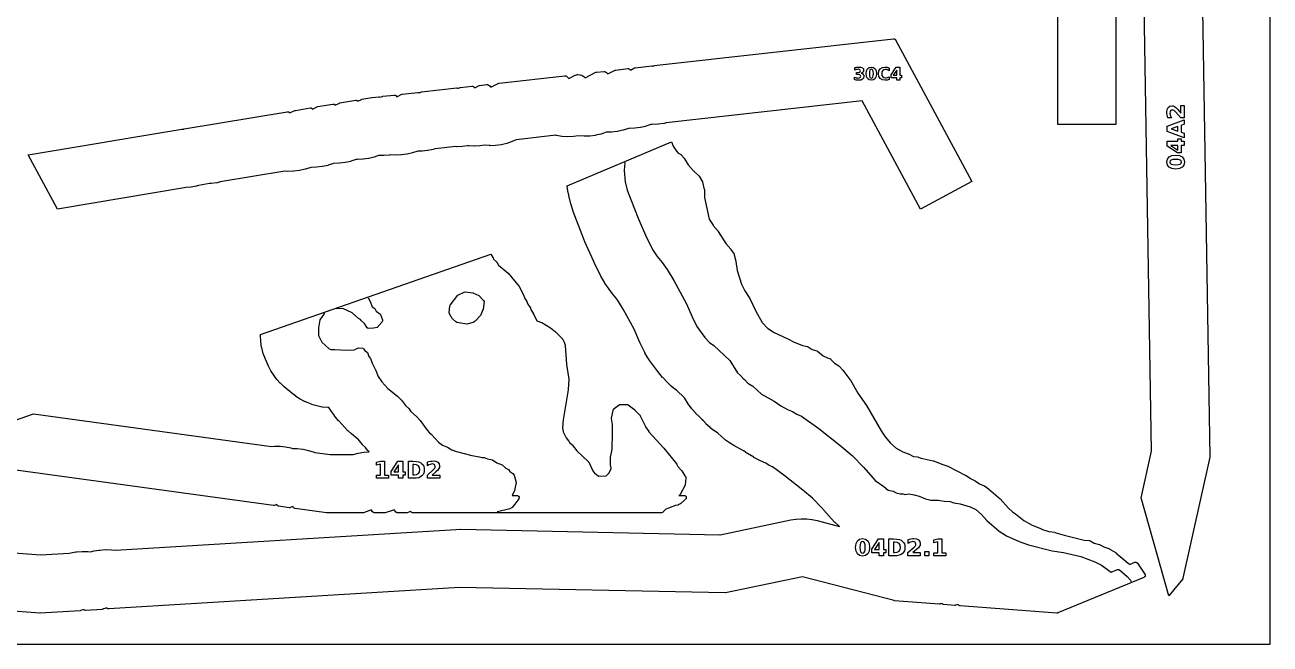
# Model space of a CAD drawing. Header units: millimetres. Extents: x 0 to 841, y 0 to 594.
# Drawn here: x 412.9 to 841, y 0 to 212.9 of the extents above; entities that cross this region are included whole.
import ezdxf

# ---------------------------------------------------------------- set-up
doc = ezdxf.new("R2010")
doc.units = ezdxf.units.MM
for name, color, linetype in [('CUT', 1, 'Continuous'), ('ENGRAVE', 5, 'Continuous'), ('SHEET_EDGE_DO_NOT_CUT', 8, 'Continuous')]:
    doc.layers.add(name, color=color, linetype=linetype)

msp = doc.modelspace()

# ---------------------------------------------------------------- linework, layer by layer
at = {"layer": 'CUT'}
for points in [[(788, 435.02), (788, 178.62), (768, 178.62), (768, 422.05)], [(315.51, 38.43), (418.22, 30.67), (418.25, 30.67), (428.07, 31.27), (428.09, 31.28), (428.11, 31.28), (428.14, 31.29), (430.45, 31.71), (430.48, 31.71), (430.77, 31.75), (430.79, 31.75), (432.63, 31.88), (432.68, 31.89), (434.51, 31.85), (434.56, 31.84), (435.46, 31.74), (435.47, 31.74), (435.49, 31.74), (436.69, 32.04), (436.73, 32.05), (438.33, 32.31), (438.35, 32.31), (438.65, 32.35), (438.68, 32.35), (440.65, 32.49), (440.7, 32.49), (442.66, 32.43), (442.71, 32.42), (443.99, 32.26), (444, 32.25), (444.01, 32.25), (561.06, 39.45), (561.08, 39.45), (562.71, 39.48), (562.73, 39.48), (651.86, 37.62), (651.88, 37.62), (651.89, 37.62), (676.19, 42.68), (676.21, 42.68), (677.99, 42.97), (678.04, 42.97), (679.82, 43.09), (679.87, 43.09), (681.66, 43.05), (681.7, 43.05), (683.48, 42.84), (683.52, 42.83), (685.29, 42.46), (685.31, 42.45), (692.99, 40.46), (693, 40.46), (692.99, 40.47), (692.68, 40.7), (692.64, 40.73), (691.42, 41.81), (691.39, 41.84), (690.25, 43.03), (690.24, 43.05), (686.76, 47), (686.75, 47.02), (683.65, 50.13), (683.64, 50.15), (680.36, 52.97), (680.35, 52.97), (673.84, 58.07), (673.83, 58.08), (669.87, 60.93), (669.86, 60.93), (669.85, 60.94), (668.84, 61.44), (668.8, 61.46), (667.6, 62.16), (667.58, 62.17), (665.82, 62.99), (665.8, 63), (663.52, 64.2), (663.49, 64.22), (661.3, 65.56), (661.27, 65.58), (660.02, 66.47), (659.99, 66.48), (656.68, 68.25), (656.66, 68.27), (655.18, 69.15), (655.14, 69.17), (653.75, 70.17), (653.71, 70.2), (652.41, 71.32), (652.39, 71.34), (651.1, 72.55), (651.1, 72.56), (651.09, 72.56), (649.96, 73.28), (649.92, 73.31), (648.5, 74.4), (648.47, 74.43), (647.16, 75.65), (647.13, 75.68), (646.18, 76.74), (646.16, 76.76), (645.72, 77.15), (645.69, 77.19), (644.78, 78.18), (644.76, 78.2), (643.57, 79.3), (643.53, 79.34), (642.17, 80.89), (642.14, 80.93), (640.94, 82.63), (640.92, 82.65), (639.66, 84.66), (639.66, 84.67), (639.65, 84.68), (636.92, 87.26), (636.9, 87.28), (636.38, 87.67), (636.36, 87.68), (635.06, 88.73), (635.03, 88.76), (633.82, 89.92), (633.81, 89.94), (632.18, 91.64), (632.16, 91.67), (630.49, 93.68), (630.47, 93.7), (627.79, 97.38), (627.78, 97.4), (626.89, 98.74), (626.87, 98.77), (626.09, 100.19), (626.08, 100.2), (624.43, 103.5), (624.42, 103.51), (623.95, 104.51), (623.95, 104.53), (622.33, 108.27), (622.32, 108.29), (618.62, 115.12), (618.62, 115.13), (617.01, 117.8), (617, 117.81), (616.21, 118.9), (616.2, 118.92), (614.97, 120.39), (614.95, 120.41), (613.74, 122.02), (613.73, 122.04), (612.31, 124.13), (612.29, 124.16), (610.93, 126.49), (610.92, 126.52), (608.72, 130.98), (608.71, 130.99), (608.36, 131.74), (608.36, 131.75), (605.45, 138.34), (605.44, 138.35), (605.1, 139.17), (605.1, 139.18), (601.36, 148.78), (601.35, 148.81), (600.55, 151.38), (600.54, 151.41), (599.85, 154.28), (599.85, 154.3), (599.55, 155.79), (599.54, 155.83), (599.36, 157.34), (599.36, 157.36), (599.34, 157.6), (635.25, 172.67), (635.77, 171.25), (635.77, 171.25), (635.78, 171.23), (635.78, 171.22), (636.92, 169.44), (636.93, 169.43), (636.94, 169.42), (637.54, 168.81), (637.55, 168.8), (637.56, 168.8), (638.4, 168.37), (638.44, 168.35), (638.48, 168.32), (638.52, 168.29), (638.55, 168.25), (639.65, 166.96), (639.68, 166.92), (639.7, 166.89), (640.95, 164.8), (640.96, 164.79), (640.97, 164.78), (642.69, 162.85), (642.7, 162.84), (644.65, 160.97), (644.68, 160.93), (644.71, 160.89), (644.74, 160.85), (645.83, 158.9), (645.85, 158.86), (645.86, 158.82), (645.87, 158.78), (646.48, 156.34), (646.49, 156.29), (646.5, 156.24), (646.59, 153.61), (646.59, 153.6), (646.59, 153.59), (648.1, 146.13), (648.1, 146.12), (648.11, 146.11), (649.48, 143.98), (649.5, 143.95), (651.19, 141.97), (651.23, 141.91), (653.87, 137.74), (653.89, 137.71), (655.56, 135.77), (655.59, 135.72), (656.72, 134.04), (656.75, 133.99), (656.77, 133.93), (656.79, 133.88), (657.35, 131.63), (657.36, 131.58), (657.78, 128.5), (657.79, 128.49), (657.79, 128.48), (659.3, 123.72), (659.31, 123.71), (659.31, 123.7), (660.44, 121.47), (660.45, 121.44), (662.12, 118.84), (662.15, 118.78), (664.14, 114.52), (664.15, 114.51), (666.37, 110.6), (666.38, 110.59), (666.38, 110.58), (668.35, 108.54), (668.36, 108.53), (668.38, 108.53), (670.3, 107.24), (670.31, 107.24), (670.32, 107.23), (675.43, 104.87), (675.47, 104.85), (677.13, 103.89), (677.14, 103.88), (677.15, 103.88), (680.24, 102.7), (680.27, 102.69), (681.99, 102.3), (682.03, 102.29), (682.07, 102.27), (682.11, 102.25), (682.15, 102.23), (683.51, 101.34), (683.52, 101.34), (683.53, 101.33), (685.19, 100.82), (685.23, 100.81), (685.28, 100.78), (685.32, 100.76), (685.36, 100.73), (687.29, 99.09), (687.29, 99.08), (687.31, 99.07), (689.07, 98.27), (689.1, 98.26), (689.82, 98.03), (689.87, 98.01), (689.91, 97.99), (689.96, 97.96), (690, 97.93), (690.03, 97.9), (691.21, 96.64), (691.23, 96.63), (691.24, 96.62), (692.7, 95.66), (692.75, 95.62), (692.79, 95.58), (694.06, 94.21), (694.09, 94.18), (696.57, 90.99), (696.61, 90.93), (699.29, 86.3), (699.3, 86.28), (702.24, 82.07), (702.27, 82.04), (707.28, 73.37), (707.28, 73.36), (708.67, 71.27), (708.69, 71.24), (710.49, 69.11), (710.52, 69.08), (712.41, 67.39), (712.42, 67.38), (712.43, 67.37), (714.71, 66.06), (714.72, 66.05), (714.73, 66.05), (716.57, 65.42), (716.63, 65.39), (718.44, 64.49), (718.45, 64.49), (718.46, 64.49), (719.94, 64.33), (719.98, 64.32), (720.02, 64.31), (720.06, 64.3), (721.03, 63.94), (721.06, 63.93), (725.2, 63.04), (725.24, 63.03), (725.28, 63.02), (728.49, 61.71), (728.51, 61.7), (730.17, 61.19), (730.21, 61.18), (730.25, 61.16), (736.45, 57.96), (736.5, 57.93), (738, 56.91), (738.01, 56.91), (738.02, 56.9), (739.58, 56.18), (739.61, 56.16), (739.65, 56.13), (741.09, 55.13), (741.1, 55.13), (741.11, 55.12), (742.67, 54.43), (742.72, 54.41), (742.76, 54.38), (744.15, 53.39), (744.19, 53.36), (748.19, 49.93), (748.23, 49.89), (751.04, 46.79), (751.05, 46.78), (752.43, 45.49), (752.44, 45.48), (752.45, 45.47), (753.47, 44.81), (753.51, 44.77), (756.34, 42.45), (756.35, 42.44), (756.36, 42.44), (759.17, 40.94), (759.2, 40.93), (762.41, 39.58), (762.43, 39.57), (764.95, 38.75), (764.96, 38.75), (764.97, 38.74), (766.94, 38.44), (766.98, 38.43), (767.02, 38.42), (770.15, 37.4), (770.17, 37.4), (777.06, 35.72), (777.08, 35.72), (777.09, 35.72), (778.88, 35.61), (778.93, 35.61), (778.97, 35.6), (779.02, 35.58), (779.06, 35.56), (779.1, 35.54), (780.5, 34.73), (780.51, 34.73), (780.52, 34.72), (782.26, 34.25), (782.3, 34.23), (782.34, 34.21), (783.83, 33.49), (783.86, 33.48), (785.61, 32.84), (785.66, 32.82), (785.7, 32.8), (788.07, 31.33), (788.13, 31.29), (792.26, 27.84), (792.3, 27.8), (792.33, 27.76), (792.62, 27.38), (792.63, 27.37), (792.64, 27.38), (794.44, 28.12), (794.48, 28.13), (794.53, 28.14), (794.58, 28.15), (794.69, 28.16), (794.74, 28.17), (794.79, 28.16), (794.84, 28.16), (794.89, 28.15), (794.96, 28.12), (795.01, 28.11), (795.06, 28.08), (795.11, 28.05), (795.15, 28.02), (795.29, 27.9), (795.34, 27.85), (795.37, 27.81), (797.99, 24.04), (798.02, 24), (798.04, 23.96), (798.06, 23.91), (798.07, 23.87), (798.09, 23.77), (798.1, 23.72), (798.11, 23.67), (798.1, 23.62), (798.1, 23.57), (798.08, 23.48), (798.07, 23.43), (798.05, 23.38), (798.03, 23.34), (798.01, 23.29), (797.96, 23.21), (797.93, 23.17), (797.89, 23.14), (797.86, 23.1), (797.82, 23.07), (797.7, 22.99), (797.65, 22.96), (797.61, 22.94), (768.03, 10.7), (767.98, 10.68), (767.94, 10.67), (767.78, 10.64), (767.73, 10.63), (767.69, 10.63), (767.64, 10.63), (734.42, 13.18), (734.38, 13.19), (734.33, 13.2), (734.28, 13.21), (734.09, 13.29), (734.04, 13.31), (733.99, 13.33), (733.95, 13.37), (733.91, 13.4), (733.87, 13.44), (733.7, 13.65), (733.7, 13.66), (733.68, 13.66), (732.97, 13.37), (732.92, 13.36), (732.88, 13.35), (732.84, 13.34), (732.68, 13.32), (732.63, 13.32), (732.58, 13.32), (728.74, 13.62), (728.68, 13.63), (728.63, 13.64), (728.58, 13.66), (728.44, 13.72), (728.4, 13.74), (728.36, 13.76), (728.32, 13.79), (728.29, 13.82), (728.26, 13.85), (728.13, 14), (728.12, 14.01), (728.11, 14.01), (727.57, 13.79), (727.52, 13.77), (727.48, 13.76), (727.44, 13.76), (727.27, 13.74), (727.23, 13.74), (727.18, 13.74), (711.83, 14.92), (711.78, 14.93), (711.74, 14.94), (680.29, 23.1), (680.28, 23.1), (680.26, 23.1), (653.79, 17.58), (653.73, 17.58), (653.67, 17.57), (562.31, 19.49), (562.29, 19.49), (441.78, 12.08), (441.72, 12.08), (441.66, 12.09), (441.5, 12.12), (441.45, 12.13), (441.4, 12.15), (441.35, 12.17), (441.31, 12.2), (441.26, 12.23), (441.04, 12.42), (441.03, 12.43), (441.02, 12.43), (440.72, 12.4), (440.71, 12.39), (440.7, 12.39), (439.59, 11.97), (439.54, 11.95), (439.49, 11.94), (439.44, 11.94), (433.8, 11.59), (433.75, 11.59), (433.7, 11.59), (433.56, 11.61), (433.51, 11.62), (433.47, 11.63), (433.43, 11.65), (433.39, 11.67), (433.35, 11.69), (433.16, 11.82), (433.15, 11.83), (433.14, 11.83), (432.84, 11.8), (432.83, 11.79), (432.82, 11.79), (432.03, 11.5), (431.98, 11.49), (431.94, 11.48), (431.89, 11.47), (418.13, 10.63), (418.06, 10.63), (287.74, 20.47)], [(361.55, 60.18), (415.91, 79.17), (497.66, 67.91), (497.68, 67.91), (497.69, 67.91), (498.68, 68.01), (498.73, 68.01), (500.58, 68.01), (500.63, 68.01), (502.47, 67.83), (502.52, 67.82), (504.34, 67.47), (504.38, 67.46), (504.91, 67.3), (504.92, 67.3), (504.93, 67.3), (506.48, 67.27), (506.53, 67.27), (508.47, 67.04), (508.52, 67.03), (510.41, 66.61), (510.46, 66.6), (512.31, 65.99), (512.36, 65.97), (512.61, 65.86), (512.62, 65.86), (512.63, 65.86), (517.87, 65.13), (517.9, 65.13), (520.11, 65.13), (520.14, 65.13), (521.04, 65.21), (521.09, 65.21), (523, 65.19), (523.05, 65.18), (523.55, 65.13), (523.57, 65.13), (525.73, 65.13), (525.74, 65.13), (525.75, 65.13), (527.47, 65.62), (527.52, 65.64), (529.41, 65.98), (529.46, 65.99), (531.21, 66.14), (531.22, 66.14), (531.21, 66.15), (530.62, 66.73), (530.58, 66.78), (529.97, 67.56), (529.95, 67.58), (528.99, 68.55), (528.96, 68.58), (527.92, 69.83), (527.9, 69.84), (527.44, 70.45), (527.43, 70.46), (527.41, 70.47), (525.16, 72.29), (525.15, 72.3), (523.99, 73.31), (523.96, 73.34), (522.88, 74.44), (522.86, 74.46), (520.78, 76.76), (520.76, 76.78), (519.36, 78.52), (519.34, 78.54), (518.07, 80.32), (518.06, 80.33), (517.43, 81.3), (517.42, 81.31), (517.41, 81.31), (517.07, 81.31), (517.02, 81.31), (515.16, 81.5), (515.11, 81.51), (513.28, 81.88), (513.24, 81.89), (511.45, 82.43), (511.4, 82.44), (509.66, 83.16), (509.64, 83.17), (509.09, 83.43), (509.07, 83.44), (507.54, 84.23), (507.5, 84.25), (506.06, 85.18), (506.02, 85.2), (504.66, 86.25), (504.64, 86.27), (502.05, 88.45), (502.04, 88.46), (500.74, 89.66), (500.71, 89.69), (499.53, 90.99), (499.51, 91.02), (498.45, 92.42), (498.43, 92.45), (497.5, 93.94), (497.48, 93.98), (496.69, 95.55), (496.68, 95.57), (495.63, 97.92), (495.62, 97.94), (494.87, 99.88), (494.85, 99.93), (494.31, 101.93), (494.3, 101.98), (493.98, 104.02), (493.98, 104.07), (493.87, 106.15), (493.87, 106.17), (493.87, 106.41), (573.13, 134.1), (573.81, 132.94), (573.81, 132.94), (573.83, 132.91), (573.85, 132.87), (573.86, 132.83), (574.01, 132.34), (574.01, 132.33), (574.02, 132.32), (575.02, 131.43), (575.05, 131.4), (575.08, 131.36), (575.11, 131.32), (575.73, 130.3), (575.74, 130.29), (575.75, 130.28), (579.07, 127.48), (579.1, 127.45), (579.13, 127.41), (582.78, 122.98), (582.81, 122.94), (582.84, 122.89), (584.28, 120.11), (584.3, 120.06), (584.75, 118.84), (584.76, 118.83), (584.77, 118.81), (585.44, 117.82), (585.47, 117.78), (585.49, 117.74), (585.51, 117.7), (585.77, 116.88), (585.78, 116.87), (585.79, 116.86), (586.65, 115.77), (586.68, 115.73), (586.7, 115.68), (586.72, 115.64), (586.74, 115.59), (586.75, 115.54), (586.84, 115.01), (586.84, 115), (586.85, 114.99), (587.89, 113.33), (587.92, 113.27), (588.88, 111.12), (588.89, 111.11), (588.9, 111.1), (590.56, 110.58), (590.6, 110.56), (590.64, 110.54), (590.68, 110.52), (593.55, 108.71), (593.59, 108.68), (594.71, 107.79), (594.72, 107.79), (594.72, 107.78), (595.08, 107.63), (595.12, 107.61), (595.16, 107.58), (595.19, 107.55), (595.23, 107.52), (597.62, 105.05), (597.65, 105.01), (597.68, 104.97), (597.71, 104.92), (598.25, 103.83), (598.27, 103.79), (598.28, 103.75), (598.59, 102.72), (598.6, 102.67), (598.61, 102.62), (599.08, 96.1), (599.08, 96.08), (599.88, 91.11), (599.88, 91.06), (599.88, 91.01), (599.72, 87.48), (599.71, 87.41), (597.91, 77.16), (597.91, 77.13), (597.72, 74.44), (597.72, 74.43), (597.72, 74.42), (597.99, 73.03), (598, 73.01), (598, 73), (598.95, 70.97), (598.95, 70.96), (598.96, 70.95), (599.82, 69.94), (599.85, 69.91), (599.87, 69.88), (599.89, 69.84), (600.14, 69.34), (600.14, 69.33), (600.15, 69.32), (600.99, 68.63), (601.03, 68.6), (601.05, 68.57), (601.08, 68.54), (602.66, 66.42), (602.66, 66.41), (602.67, 66.4), (606.64, 62.66), (606.67, 62.63), (606.7, 62.59), (606.72, 62.55), (606.74, 62.52), (608.18, 59.56), (608.19, 59.55), (608.19, 59.54), (608.78, 58.78), (608.79, 58.77), (608.8, 58.76), (610.11, 57.75), (610.12, 57.74), (610.13, 57.74), (612.72, 57.86), (612.73, 57.86), (612.74, 57.87), (613.8, 58.84), (613.81, 58.85), (613.81, 58.86), (614.47, 60.42), (614.48, 60.43), (614.48, 60.44), (614.24, 61.6), (614.23, 61.64), (614.23, 61.69), (614.18, 64.17), (614.18, 64.22), (614.19, 64.26), (614.2, 64.3), (614.84, 66.94), (614.84, 66.96), (614.85, 66.97), (614.93, 72.47), (614.93, 72.48), (614.89, 75.48), (614.89, 75.49), (614.89, 75.5), (614.54, 77.53), (614.53, 77.58), (614.53, 77.63), (614.53, 77.67), (614.54, 77.72), (615.1, 80.37), (615.12, 80.43), (615.14, 80.48), (615.16, 80.53), (615.33, 80.81), (615.36, 80.85), (615.39, 80.88), (615.42, 80.92), (615.46, 80.95), (617.24, 82.27), (617.28, 82.3), (617.33, 82.33), (617.38, 82.35), (617.43, 82.36), (617.48, 82.37), (617.53, 82.37), (619.86, 82.39), (619.9, 82.39), (619.95, 82.38), (619.99, 82.38), (620.16, 82.33), (620.21, 82.32), (620.26, 82.3), (620.3, 82.27), (620.34, 82.24), (622.57, 80.51), (622.61, 80.47), (624.23, 78.85), (624.27, 78.81), (624.3, 78.77), (624.32, 78.72), (626.29, 74.78), (626.3, 74.75), (627.44, 73.05), (627.45, 73.04), (627.45, 73.03), (632.59, 67.41), (632.62, 67.38), (637.01, 61.81), (637.04, 61.76), (637.07, 61.71), (637.37, 61.08), (637.38, 61.07), (637.39, 61.06), (638.69, 59.68), (638.73, 59.64), (638.76, 59.59), (639.74, 57.86), (639.75, 57.85), (639.76, 57.84), (639.99, 57.61), (640.02, 57.57), (640.05, 57.54), (640.07, 57.5), (640.09, 57.45), (640.11, 57.41), (640.12, 57.36), (640.17, 57.15), (640.17, 57.1), (640.18, 57.05), (640.17, 57), (639.95, 54.78), (639.94, 54.73), (639.93, 54.68), (639.91, 54.64), (639.89, 54.59), (638.27, 51.62), (638.25, 51.57), (638.21, 51.53), (638.17, 51.49), (637.79, 51.13), (637.78, 51.13), (637.79, 51.13), (639.65, 51.1), (639.7, 51.09), (639.75, 51.09), (639.79, 51.07), (639.83, 51.06), (639.88, 51.04), (639.94, 51.01), (639.98, 50.98), (640.02, 50.95), (640.06, 50.92), (640.09, 50.89), (640.12, 50.85), (640.16, 50.8), (640.18, 50.76), (640.21, 50.71), (640.22, 50.66), (640.24, 50.61), (640.28, 50.39), (640.28, 50.34), (640.28, 50.28), (640.28, 50.23), (640.27, 50.18), (640.25, 50.13), (640.23, 50.07), (640.21, 50.03), (640.19, 49.99), (640.17, 49.95), (640.14, 49.92), (639.98, 49.72), (639.95, 49.69), (639.92, 49.66), (638.25, 48.27), (638.22, 48.24), (638.18, 48.22), (637.55, 47.85), (637.51, 47.83), (637.46, 47.81), (637.41, 47.8), (636.63, 47.62), (636.6, 47.61), (633.28, 46.39), (633.27, 46.38), (633.26, 46.38), (632.28, 45.38), (632.25, 45.35), (632.21, 45.32), (632.17, 45.3), (632.13, 45.28), (632.09, 45.26), (631.8, 45.16), (631.76, 45.14), (631.72, 45.13), (631.67, 45.13), (631.63, 45.13), (546.27, 45.13), (546.23, 45.13), (546.18, 45.13), (546.13, 45.15), (545.93, 45.21), (545.88, 45.22), (545.84, 45.24), (545.8, 45.27), (545.76, 45.29), (545.73, 45.32), (545.69, 45.36), (545.54, 45.54), (545.53, 45.54), (545.52, 45.54), (544.3, 45.15), (544.25, 45.14), (544.2, 45.13), (544.15, 45.13), (541.06, 45.13), (541.01, 45.13), (540.96, 45.13), (540.82, 45.16), (540.77, 45.18), (540.73, 45.19), (540.68, 45.21), (540.64, 45.24), (540.54, 45.31), (540.5, 45.34), (540.46, 45.37), (540.43, 45.41), (540.16, 45.75), (540.13, 45.8), (540.11, 45.84), (539.94, 46.19), (539.93, 46.2), (539.92, 46.2), (536.76, 45.15), (536.71, 45.14), (536.66, 45.13), (536.6, 45.13), (533.06, 45.14), (533.01, 45.14), (532.95, 45.15), (532.9, 45.16), (532.85, 45.18), (532.81, 45.21), (532.61, 45.32), (532.57, 45.35), (532.53, 45.38), (532.49, 45.42), (532.46, 45.46), (532.43, 45.51), (532.1, 46.1), (532.09, 46.11), (532.08, 46.11), (529.29, 45.16), (529.24, 45.14), (529.18, 45.13), (529.13, 45.13), (516.63, 45.13), (516.56, 45.13), (505.87, 46.6), (505.81, 46.61), (505.76, 46.62), (505.71, 46.65), (505.48, 46.76), (505.44, 46.79), (505.4, 46.81), (505.36, 46.84), (505.33, 46.88), (505.3, 46.92), (505.27, 46.96), (505.11, 47.24), (505.11, 47.25), (505.1, 47.25), (504.13, 46.92), (504.09, 46.91), (504.04, 46.9), (504, 46.89), (503.84, 46.88), (503.79, 46.88), (503.74, 46.89), (500.22, 47.38), (500.17, 47.39), (500.13, 47.4), (500.09, 47.42), (500.04, 47.44), (499.88, 47.53), (499.83, 47.56), (499.79, 47.59), (499.76, 47.63), (499.72, 47.67), (499.69, 47.71), (499.56, 47.93), (499.56, 47.94), (499.55, 47.94), (498.73, 47.66), (498.69, 47.65), (498.64, 47.64), (498.6, 47.64), (498.43, 47.63), (498.39, 47.63), (498.34, 47.63), (387.09, 62.95)]]:
    msp.add_lwpolyline(points, dxfattribs=at)
for points in [[(820.3, 64.35), (820.3, 64.29), (820.29, 64.23), (811.05, 22.62), (811.04, 22.57), (811.02, 22.53), (811, 22.49), (810.98, 22.45), (810.95, 22.41), (806.17, 16.57), (796.71, 50.27), (800.27, 66.31), (800.27, 66.32), (800.27, 66.34), (796.71, 282.48), (816.62, 288.07), (820.3, 64.35)], [(466.91, 177), (466.96, 177), (467.01, 177), (467.26, 176.99), (467.28, 176.99), (467.29, 176.99), (467.54, 177.09), (467.59, 177.11), (467.64, 177.12), (503.1, 183.04), (503.14, 183.05), (503.18, 183.05), (503.23, 183.05), (503.27, 183.04), (503.52, 183), (503.57, 182.99), (503.61, 182.97), (503.65, 182.95), (503.69, 182.93), (503.73, 182.91), (503.77, 182.88), (503.8, 182.84), (504.02, 182.6), (504.03, 182.59), (504.04, 182.6), (505.75, 183.46), (505.8, 183.49), (505.85, 183.5), (505.89, 183.51), (510.99, 184.36), (511.04, 184.37), (511.09, 184.37), (511.14, 184.36), (511.18, 184.35), (511.37, 184.31), (511.41, 184.3), (511.46, 184.28), (511.5, 184.26), (511.54, 184.23), (511.58, 184.2), (511.62, 184.17), (511.81, 183.96), (511.82, 183.95), (511.83, 183.96), (513.38, 184.74), (513.43, 184.76), (513.48, 184.78), (513.53, 184.79), (518.81, 185.67), (518.86, 185.67), (518.91, 185.67), (518.96, 185.67), (519.01, 185.66), (519.2, 185.62), (519.25, 185.6), (519.29, 185.59), (519.33, 185.57), (519.37, 185.54), (519.41, 185.51), (519.44, 185.48), (519.6, 185.32), (519.61, 185.31), (519.62, 185.32), (521.02, 186.02), (521.07, 186.04), (521.11, 186.05), (521.16, 186.06), (526.65, 186.98), (526.7, 186.98), (526.76, 186.98), (526.81, 186.98), (526.95, 186.95), (527, 186.94), (527.05, 186.93), (527.1, 186.91), (527.14, 186.88), (527.18, 186.85), (527.39, 186.68), (527.4, 186.67), (527.41, 186.67), (528.58, 187.28), (528.63, 187.3), (528.68, 187.31), (528.73, 187.32), (532.22, 187.91), (532.25, 187.92), (534.59, 188.18), (534.64, 188.18), (534.68, 188.18), (534.73, 188.17), (534.77, 188.16), (534.81, 188.15), (535.19, 188.02), (535.2, 188.02), (535.21, 188.02), (535.76, 188.28), (535.81, 188.3), (535.86, 188.32), (535.91, 188.33), (539.85, 188.77), (539.9, 188.77), (539.95, 188.77), (540, 188.76), (540.05, 188.75), (540.27, 188.68), (540.32, 188.66), (540.36, 188.64), (540.4, 188.62), (540.44, 188.59), (540.47, 188.56), (540.5, 188.53), (540.77, 188.2), (540.78, 188.19), (540.79, 188.2), (542.49, 189.04), (542.53, 189.06), (542.57, 189.07), (542.61, 189.08), (542.65, 189.09), (547.98, 189.69), (548.03, 189.7), (548.08, 189.69), (548.23, 189.68), (548.28, 189.68), (548.32, 189.67), (548.37, 189.65), (548.41, 189.63), (548.56, 189.56), (548.57, 189.55), (548.58, 189.56), (549.15, 189.8), (549.19, 189.82), (549.24, 189.83), (549.29, 189.84), (561.38, 191.21), (561.43, 191.21), (561.48, 191.21), (561.63, 191.19), (561.67, 191.19), (561.72, 191.18), (561.76, 191.16), (561.81, 191.15), (561.94, 191.08), (561.95, 191.07), (561.97, 191.08), (562.51, 191.31), (562.56, 191.33), (562.6, 191.34), (562.65, 191.35), (566.58, 191.79), (566.62, 191.8), (566.67, 191.8), (566.71, 191.79), (566.76, 191.78), (567.03, 191.71), (567.08, 191.7), (567.12, 191.68), (567.17, 191.65), (567.21, 191.62), (567.25, 191.59), (567.29, 191.55), (567.54, 191.25), (567.54, 191.25), (567.55, 191.25), (569.06, 192.03), (569.1, 192.05), (569.15, 192.06), (569.19, 192.07), (569.23, 192.08), (571.69, 192.37), (571.74, 192.37), (571.8, 192.37), (571.95, 192.36), (572, 192.35), (572.05, 192.34), (572.09, 192.32), (572.14, 192.3), (572.34, 192.2), (572.39, 192.17), (572.43, 192.14), (572.75, 191.88), (572.78, 191.85), (572.82, 191.81), (573.12, 191.44), (573.13, 191.43), (573.14, 191.43), (575.83, 192.81), (575.87, 192.83), (575.91, 192.84), (575.96, 192.85), (576, 192.86), (598.49, 195.4), (598.55, 195.4), (598.6, 195.4), (598.79, 195.38), (598.84, 195.37), (598.89, 195.36), (598.93, 195.34), (598.98, 195.32), (599.14, 195.23), (599.18, 195.2), (599.22, 195.17), (599.25, 195.14), (599.88, 194.48), (599.89, 194.48), (599.9, 194.48), (602.1, 195.62), (602.16, 195.64), (602.22, 195.66), (602.85, 195.81), (602.9, 195.82), (602.95, 195.83), (603, 195.83), (603.72, 195.77), (603.78, 195.76), (603.83, 195.75), (604.38, 195.57), (604.43, 195.56), (604.47, 195.54), (604.52, 195.51), (605.03, 195.16), (605.07, 195.13), (605.1, 195.1), (605.13, 195.07), (605.47, 194.66), (605.48, 194.65), (605.49, 194.66), (609.22, 196.58), (609.27, 196.6), (609.31, 196.61), (609.36, 196.62), (609.4, 196.63), (612.02, 196.89), (612.07, 196.9), (612.12, 196.89), (612.17, 196.89), (612.22, 196.87), (612.27, 196.86), (612.31, 196.83), (612.67, 196.63), (612.72, 196.6), (612.76, 196.57), (612.8, 196.53), (613.26, 196.02), (613.27, 196.01), (613.28, 196.02), (615.87, 197.33), (615.91, 197.35), (615.95, 197.37), (616, 197.38), (616.04, 197.38), (620.21, 197.85), (620.26, 197.85), (620.3, 197.85), (620.35, 197.85), (620.4, 197.84), (620.57, 197.79), (620.61, 197.78), (620.65, 197.76), (620.7, 197.73), (620.73, 197.71), (620.77, 197.68), (620.8, 197.65), (621.05, 197.38), (621.06, 197.37), (621.07, 197.38), (622.51, 198.09), (622.57, 198.11), (622.62, 198.12), (622.68, 198.13), (628.4, 198.78), (628.45, 198.78), (628.49, 198.78), (628.53, 198.78), (628.84, 198.73), (628.85, 198.73), (628.86, 198.74), (629.17, 198.85), (629.23, 198.87), (629.29, 198.88), (711.54, 208.14), (711.58, 208.14), (711.63, 208.14), (711.67, 208.14), (711.72, 208.13), (711.76, 208.11), (711.8, 208.1), (711.91, 208.05), (711.95, 208.03), (711.98, 208), (712.02, 207.98), (712.05, 207.95), (712.08, 207.91), (712.17, 207.81), (712.2, 207.77), (712.22, 207.73), (738.43, 159.03), (720.82, 149.56), (700.76, 186.82), (700.76, 186.83), (700.75, 186.83), (633.38, 179.22), (633.35, 179.21), (632.63, 179.03), (632.58, 179.02), (630.59, 178.74), (630.54, 178.74), (628.56, 178.67), (628.54, 178.67), (628.2, 178.63), (628.19, 178.63), (628.16, 178.62), (628.16, 178.62), (628.13, 178.61), (626.36, 178.03), (626.31, 178.01), (624.49, 177.61), (624.44, 177.6), (622.58, 177.37), (622.54, 177.36), (620.67, 177.31), (620.62, 177.31), (620.53, 177.32), (620.52, 177.32), (620.51, 177.31), (620.5, 177.31), (620.45, 177.29), (618.57, 176.67), (618.52, 176.66), (616.59, 176.23), (616.54, 176.22), (614.57, 175.99), (614.52, 175.99), (612.74, 175.96), (612.72, 175.96), (612.71, 175.96), (611, 175.37), (610.95, 175.36), (609.09, 174.92), (609.04, 174.91), (607.13, 174.66), (607.09, 174.66), (605.17, 174.59), (605.12, 174.59), (603.28, 174.71), (603.27, 174.71), (603.26, 174.71), (601.55, 174.48), (601.5, 174.48), (599.57, 174.42), (599.52, 174.42), (597.59, 174.54), (597.54, 174.55), (595.63, 174.87), (595.58, 174.88), (595.42, 174.92), (595.41, 174.92), (595.4, 174.92), (581.86, 173.39), (581.85, 173.39), (581.84, 173.39), (580.47, 172.77), (580.42, 172.75), (578.6, 172.13), (578.56, 172.12), (576.69, 171.68), (576.64, 171.68), (574.74, 171.43), (574.69, 171.42), (572.77, 171.36), (572.72, 171.37), (570.93, 171.49), (570.92, 171.49), (570.91, 171.48), (569.38, 171.27), (569.33, 171.26), (567.45, 171.18), (567.4, 171.18), (565.51, 171.28), (565.46, 171.29), (565.34, 171.31), (565.33, 171.31), (565.32, 171.31), (565.14, 171.27), (565.09, 171.26), (563.24, 171.05), (563.19, 171.05), (561.32, 171.02), (561.27, 171.02), (561.04, 171.04), (561.03, 171.04), (561.02, 171.04), (553.91, 170.23), (553.9, 170.23), (553.88, 170.23), (553.28, 170.05), (553.24, 170.04), (551.42, 169.69), (551.37, 169.69), (549.53, 169.51), (549.48, 169.51), (548.06, 169.51), (548.05, 169.51), (548.04, 169.5), (547.98, 169.48), (547.94, 169.46), (546.15, 168.87), (546.11, 168.86), (544.27, 168.44), (544.23, 168.43), (542.36, 168.19), (542.31, 168.19), (540.44, 168.13), (540.39, 168.13), (538.73, 168.24), (538.72, 168.24), (538.71, 168.24), (538.21, 168.14), (538.17, 168.13), (536.28, 167.94), (536.23, 167.94), (534.53, 167.93), (534.52, 167.93), (534.5, 167.93), (532.99, 167.41), (532.94, 167.39), (531.09, 166.95), (531.04, 166.94), (529.16, 166.68), (529.11, 166.68), (527.21, 166.6), (527.16, 166.6), (526.88, 166.62), (526.87, 166.62), (526.86, 166.62), (526.82, 166.6), (526.78, 166.58), (524.95, 165.98), (524.9, 165.96), (523.01, 165.54), (522.97, 165.53), (521.05, 165.3), (521, 165.3), (519.08, 165.25), (519.06, 165.25), (519.05, 165.25), (519.05, 165.25), (519, 165.23), (517.14, 164.61), (517.09, 164.6), (515.18, 164.18), (515.13, 164.17), (513.19, 163.94), (513.14, 163.93), (511.3, 163.9), (511.28, 163.9), (511.27, 163.89), (511.27, 163.89), (511.22, 163.87), (509.34, 163.25), (509.29, 163.24), (507.36, 162.81), (507.31, 162.8), (505.34, 162.57), (505.29, 162.57), (503.31, 162.54), (503.26, 162.54), (502.28, 162.63), (502.27, 162.63), (502.26, 162.63), (480.01, 158.91), (479.99, 158.9), (478.98, 158.64), (478.93, 158.63), (476.99, 158.34), (476.94, 158.34), (476.45, 158.31), (476.42, 158.31), (472.61, 157.67), (472.58, 157.66), (471.88, 157.46), (471.83, 157.45), (470.09, 157.12), (470.04, 157.12), (468.32, 156.95), (468.3, 156.95), (424.06, 149.56), (414.05, 168.16), (466.91, 177)]]:
    msp.add_lwpolyline(points, close=True, dxfattribs=at)
at = {"layer": 'ENGRAVE'}
for points in [[(700.46, 196.29), (700.85, 196.13), (701.14, 195.89), (701.31, 195.57), (701.37, 195.17), (701.24, 194.6), (700.87, 194.18), (700.26, 193.93), (699.42, 193.85), (699.08, 193.86), (698.74, 193.9), (698.4, 193.97), (698.07, 194.06), (698.07, 194.93), (698.39, 194.79), (698.7, 194.69), (699.01, 194.63), (699.31, 194.61), (699.71, 194.65), (700, 194.77), (700.18, 194.96), (700.24, 195.21), (700.18, 195.48), (699.99, 195.67), (699.69, 195.78), (699.27, 195.82), (698.82, 195.82), (698.82, 196.55), (699.29, 196.55), (699.67, 196.58), (699.93, 196.68), (700.08, 196.85), (700.14, 197.09), (700.08, 197.31), (699.93, 197.48), (699.69, 197.58), (699.36, 197.61), (699.09, 197.6), (698.81, 197.55), (698.53, 197.48), (698.26, 197.37), (698.26, 198.2), (698.59, 198.28), (698.92, 198.34), (699.24, 198.37), (699.56, 198.38), (700.31, 198.31), (700.84, 198.1), (701.16, 197.75), (701.26, 197.26), (701.21, 196.91), (701.06, 196.63), (700.81, 196.43), (700.46, 196.29)], [(705.73, 196.11), (705.61, 195.15), (705.26, 194.44), (704.7, 193.99), (703.93, 193.85), (703.17, 193.99), (702.6, 194.44), (702.25, 195.15), (702.13, 196.11), (702.25, 197.08), (702.6, 197.79), (703.17, 198.24), (703.93, 198.38), (704.7, 198.24), (705.26, 197.79), (705.61, 197.08), (705.73, 196.11)], [(704.6, 196.12), (704.56, 196.82), (704.45, 197.28), (704.24, 197.53), (703.93, 197.61), (703.62, 197.53), (703.41, 197.28), (703.3, 196.82), (703.26, 196.12), (703.3, 195.42), (703.41, 194.95), (703.62, 194.7), (703.93, 194.61), (704.24, 194.7), (704.45, 194.95), (704.56, 195.42), (704.6, 196.12)], [(710.04, 194.17), (709.72, 194.03), (709.39, 193.93), (709.05, 193.87), (708.69, 193.85), (707.71, 194), (706.96, 194.46), (706.48, 195.18), (706.32, 196.11), (706.48, 197.05), (706.96, 197.77), (707.71, 198.23), (708.69, 198.38), (709.05, 198.36), (709.39, 198.3), (709.72, 198.2), (710.04, 198.06), (710.04, 197.15), (709.73, 197.34), (709.42, 197.47), (709.11, 197.54), (708.78, 197.57), (708.24, 197.47), (707.83, 197.18), (707.57, 196.72), (707.48, 196.11), (707.57, 195.51), (707.83, 195.05), (708.24, 194.76), (708.78, 194.66), (709.11, 194.69), (709.42, 194.76), (709.73, 194.89), (710.04, 195.08), (710.04, 194.17)], [(712.44, 198.31), (713.7, 198.31), (713.7, 195.55), (714.32, 195.55), (714.32, 194.73), (713.7, 194.73), (713.7, 193.93), (712.63, 193.93), (712.63, 194.73), (710.69, 194.73), (710.69, 195.69), (712.44, 198.31)], [(712.63, 197.38), (711.39, 195.55), (712.63, 195.55), (712.63, 197.38)], [(810.36, 182.57), (810.36, 185.14), (811.46, 185.14), (811.46, 180.9), (810.36, 180.9), (808.48, 183.03), (808.22, 183.28), (807.97, 183.45), (807.72, 183.55), (807.46, 183.59), (807.09, 183.52), (806.8, 183.31), (806.62, 182.99), (806.55, 182.58), (806.59, 182.21), (806.7, 181.81), (806.89, 181.38), (807.15, 180.91), (805.87, 180.91), (805.72, 181.42), (805.61, 181.92), (805.55, 182.41), (805.53, 182.89), (805.64, 183.82), (805.99, 184.52), (806.54, 184.95), (807.27, 185.1), (807.73, 185.04), (808.16, 184.85), (808.64, 184.47), (809.26, 183.82), (810.36, 182.57)], [(810.4, 178.35), (810.4, 176), (811.46, 175.63), (811.46, 174.11), (805.63, 176.27), (805.63, 178.07), (811.46, 180.23), (811.46, 178.72), (810.4, 178.35)], [(809.32, 176.37), (809.32, 177.97), (807, 177.17), (809.32, 176.37)], [(805.63, 171.2), (805.63, 172.88), (809.31, 172.88), (809.31, 173.71), (810.4, 173.71), (810.4, 172.88), (811.46, 172.88), (811.46, 171.45), (810.4, 171.45), (810.4, 168.87), (809.11, 168.87), (805.63, 171.2)], [(806.87, 171.45), (809.31, 169.81), (809.31, 171.45), (806.87, 171.45)], [(808.55, 168.13), (809.84, 167.97), (810.79, 167.5), (811.38, 166.75), (811.58, 165.73), (811.38, 164.71), (810.79, 163.95), (809.84, 163.48), (808.55, 163.32), (807.27, 163.48), (806.31, 163.95), (805.72, 164.71), (805.53, 165.73), (805.72, 166.75), (806.31, 167.5), (807.27, 167.97), (808.55, 168.13)], [(808.54, 166.62), (807.61, 166.57), (807, 166.42), (806.67, 166.14), (806.55, 165.73), (806.67, 165.31), (807, 165.04), (807.61, 164.88), (808.54, 164.83), (809.48, 164.88), (810.1, 165.04), (810.44, 165.31), (810.55, 165.73), (810.44, 166.14), (810.1, 166.41), (809.48, 166.57), (808.54, 166.62)], [(533.8, 58.06), (535.13, 58.06), (535.13, 61.83), (533.77, 61.55), (533.77, 62.57), (535.12, 62.85), (536.55, 62.85), (536.55, 58.06), (537.88, 58.06), (537.88, 57.02), (533.8, 57.02), (533.8, 58.06)], [(541.12, 62.85), (542.8, 62.85), (542.8, 59.17), (543.63, 59.17), (543.63, 58.08), (542.8, 58.08), (542.8, 57.02), (541.37, 57.02), (541.37, 58.08), (538.79, 58.08), (538.79, 59.37), (541.12, 62.85)], [(541.37, 61.62), (539.73, 59.17), (541.37, 59.17), (541.37, 61.62)], [(544.73, 62.85), (546.32, 62.85), (547.48, 62.81), (548.29, 62.66), (548.9, 62.41), (549.41, 62.02), (549.77, 61.6), (550.02, 61.11), (550.17, 60.56), (550.22, 59.94), (550.17, 59.32), (550.02, 58.77), (549.77, 58.28), (549.41, 57.85), (548.89, 57.47), (548.28, 57.21), (547.46, 57.07), (546.32, 57.02), (544.73, 57.02), (544.73, 62.85)], [(546.23, 61.72), (546.23, 58.16), (546.77, 58.16), (547.59, 58.27), (548.18, 58.62), (548.55, 59.18), (548.67, 59.94), (548.55, 60.71), (548.18, 61.26), (547.59, 61.6), (546.77, 61.72), (546.23, 61.72)], [(552.94, 58.13), (555.51, 58.13), (555.51, 57.02), (551.27, 57.02), (551.27, 58.13), (553.4, 60.01), (553.65, 60.26), (553.82, 60.51), (553.92, 60.76), (553.96, 61.02), (553.89, 61.39), (553.68, 61.68), (553.36, 61.87), (552.95, 61.93), (552.58, 61.89), (552.18, 61.78), (551.75, 61.59), (551.29, 61.33), (551.29, 62.62), (551.79, 62.76), (552.29, 62.87), (552.78, 62.94), (553.26, 62.96), (554.19, 62.84), (554.89, 62.5), (555.32, 61.95), (555.47, 61.21), (555.41, 60.75), (555.22, 60.32), (554.84, 59.84), (554.19, 59.22), (552.94, 58.13)], [(703.29, 33.24), (703.13, 31.96), (702.67, 31), (701.91, 30.41), (700.89, 30.22), (699.87, 30.41), (699.11, 31), (698.65, 31.96), (698.49, 33.24), (698.65, 34.53), (699.11, 35.48), (699.87, 36.07), (700.89, 36.27), (701.91, 36.07), (702.67, 35.48), (703.13, 34.53), (703.29, 33.24)], [(701.79, 33.25), (701.74, 34.18), (701.58, 34.79), (701.31, 35.13), (700.89, 35.24), (700.48, 35.13), (700.2, 34.79), (700.04, 34.18), (699.99, 33.25), (700.04, 32.31), (700.2, 31.69), (700.48, 31.35), (700.89, 31.24), (701.3, 31.35), (701.58, 31.69), (701.73, 32.31), (701.79, 33.25)], [(706.37, 36.16), (708.04, 36.16), (708.04, 32.48), (708.87, 32.48), (708.87, 31.39), (708.04, 31.39), (708.04, 30.33), (706.62, 30.33), (706.62, 31.39), (704.03, 31.39), (704.03, 32.68), (706.37, 36.16)], [(706.62, 34.92), (704.97, 32.48), (706.62, 32.48), (706.62, 34.92)], [(709.97, 36.16), (711.56, 36.16), (712.72, 36.12), (713.54, 35.97), (714.14, 35.72), (714.65, 35.33), (715.01, 34.9), (715.26, 34.42), (715.41, 33.87), (715.46, 33.25), (715.41, 32.63), (715.26, 32.07), (715.01, 31.59), (714.65, 31.16), (714.14, 30.77), (713.53, 30.52), (712.71, 30.38), (711.56, 30.33), (709.97, 30.33), (709.97, 36.16)], [(711.48, 35.03), (711.48, 31.47), (712.02, 31.47), (712.83, 31.58), (713.42, 31.92), (713.79, 32.48), (713.91, 33.25), (713.79, 34.02), (713.43, 34.57), (712.83, 34.91), (712.02, 35.03), (711.48, 35.03)], [(718.19, 31.44), (720.75, 31.44), (720.75, 30.33), (716.51, 30.33), (716.51, 31.44), (718.64, 33.32), (718.89, 33.57), (719.06, 33.82), (719.17, 34.07), (719.2, 34.33), (719.13, 34.7), (718.93, 34.99), (718.6, 35.18), (718.19, 35.24), (717.82, 35.2), (717.42, 35.09), (716.99, 34.9), (716.53, 34.64), (716.53, 35.92), (717.03, 36.07), (717.53, 36.18), (718.02, 36.25), (718.51, 36.27), (719.44, 36.15), (720.13, 35.81), (720.57, 35.26), (720.71, 34.52), (720.65, 34.06), (720.47, 33.63), (720.08, 33.15), (719.43, 32.53), (718.19, 31.44)], [(725.42, 31.37), (726.75, 31.37), (726.75, 35.14), (725.39, 34.86), (725.39, 35.88), (726.74, 36.16), (728.17, 36.16), (728.17, 31.37), (729.5, 31.37), (729.5, 30.33), (725.42, 30.33), (725.42, 31.37)], [(722.26, 31.84), (723.67, 31.84), (723.67, 30.33), (722.26, 30.33), (722.26, 31.84)]]:
    msp.add_lwpolyline(points, close=True, dxfattribs=at)
for points in [[(619.13, 165.58), (618.98, 162.88), (619.3, 158.95), (619.99, 156.05), (623.74, 146.43), (626.65, 139.83), (628.86, 135.36), (630.29, 133.24), (632.01, 131.2), (633.7, 128.84), (635.99, 125.06), (640.33, 117.02), (642.31, 112.46), (643.96, 109.15), (646.65, 105.45), (648.29, 103.73), (649.79, 102.61), (655.24, 97.45), (657.87, 93.28), (658.94, 92.39), (659.79, 91.37), (660.32, 91.01), (661.42, 89.67), (663.15, 88.68), (666.11, 85.89), (670.54, 83.52), (672.83, 81.9), (675.14, 80.68), (676.8, 80.02), (678.31, 79.05), (679.93, 78.33), (685.84, 74.08), (693.05, 68.43), (697.28, 64.79), (701.38, 60.67), (705.27, 56.23), (708.23, 54.22), (709.67, 52.98), (711.39, 52.61), (712.48, 52.01), (713.81, 51.69), (714.81, 51.62), (715.45, 51.39), (716.76, 51.63), (718.58, 51.31), (720.31, 50.84), (722.53, 49.93), (724.35, 49.51), (727, 49.52), (727.56, 49.33), (729.1, 49.15), (731.03, 49.07), (732.3, 48.61), (734.48, 48.18), (737.86, 47.18), (739.81, 46.24), (741.82, 44.52), (743.64, 42.5), (747.8, 38.87), (750.32, 37.18), (754.74, 35.28), (757.95, 34.16), (766.05, 32.1), (769.92, 31.5), (775.94, 30.13), (780.71, 28.29), (783.07, 27.12), (786.33, 24.77), (788.54, 25.68), (788.99, 25.67), (789.25, 25.52), (791.89, 23.19), (792.95, 22), (793.08, 21.66), (793.06, 21.39)], [(561.41, 110.61), (561.09, 110.75), (559.82, 111.94), (558.9, 113.57), (558.8, 113.93), (559.01, 116.28), (559.09, 116.56), (561.77, 119.91), (562.03, 120.12), (563.94, 121.04), (564.29, 121.12), (566.87, 120.79), (568.92, 119.89), (570.59, 118.16), (570.75, 117.76), (570.5, 115.19), (569.52, 113), (567.76, 110.97), (567, 110.54), (564.81, 110.02), (561.41, 110.61)], [(530.88, 119.02), (531.73, 117.56), (532.34, 115.93), (533.16, 115.4), (533.61, 114.5), (534.93, 113.59), (535.15, 113.37), (535.82, 111.51), (535.86, 111.16), (535.68, 110.77), (533.99, 108.88), (532.71, 108.57), (530.93, 108.52), (530.56, 108.74), (529.61, 110.26), (528.63, 111.15), (528.31, 111.64), (527.59, 111.9), (525.47, 113.89), (522.23, 115.33), (520.04, 115.23)], [(515.9, 113.79), (514.33, 111.48), (513.87, 108.68), (513.87, 106.12), (514.93, 103.75), (517.54, 101.55), (518.11, 101.28), (519.46, 101.34), (523.46, 101.07), (526.06, 101.21), (527.63, 101.9), (529.03, 101.7), (529.36, 101.57), (529.78, 100.99), (530.7, 100.21), (531.17, 98.83), (531.75, 98.24), (532.33, 96.56), (533.53, 94.04), (534.31, 91.98), (535.6, 90.19), (537.7, 87.87), (541.02, 85.19), (542.34, 83.87), (543.75, 82.04), (544.91, 80.96), (545.56, 80.02), (547.51, 78.29), (548.79, 76.9), (551.16, 73.51), (551.96, 72.63), (552.57, 72.2), (555.04, 69.4), (556.5, 68.35), (558.17, 67.65), (559.68, 66.81), (561.33, 66.21), (566.59, 64.89), (569.2, 64.44), (570.15, 64.1), (570.82, 64.1), (571.9, 63.66), (573.7, 63.34), (575.15, 62.28), (576.96, 61.65), (578.22, 60.5), (579.21, 59.99), (579.64, 59.36), (580.66, 58.67), (581.1, 58.09), (581.75, 55.6), (581.21, 52.76), (580.44, 51.13), (582.25, 51.09), (582.61, 50.86), (582.78, 50.47), (582.68, 49.98), (581.39, 48.06), (580.38, 46.98), (579.6, 46.54), (575.4, 45.44), (575.25, 45.43)]]:
    msp.add_lwpolyline(points, dxfattribs=at)
at = {"layer": 'SHEET_EDGE_DO_NOT_CUT'}
msp.add_lwpolyline([(0, 0), (841, 0), (841, 594), (0, 594)], close=True, dxfattribs=at)

doc.saveas('drawing.dxf')
